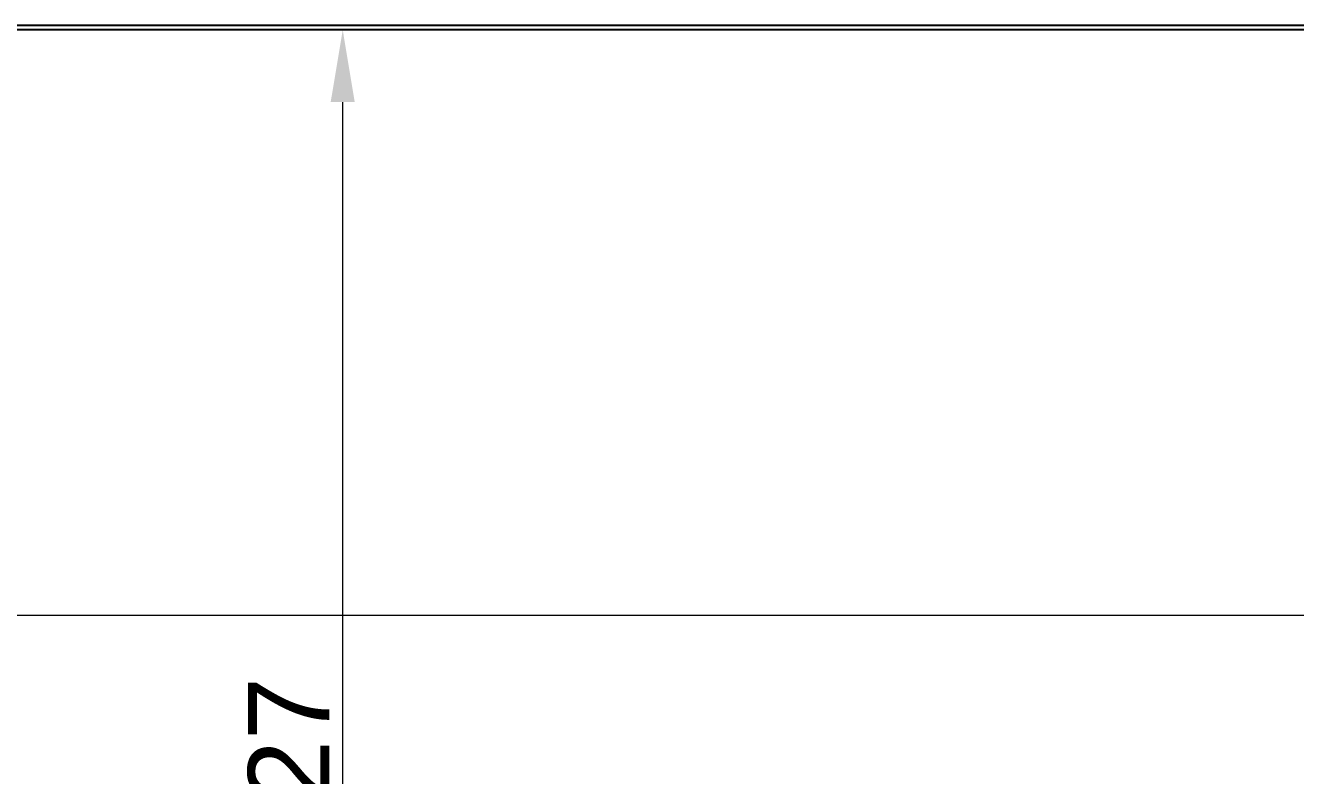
# Model space of a CAD drawing. Header units: centimetres. Extents: x 470464 to 524273, y 49611 to 59074.
# Drawn here: x 504880.5 to 505105.7, y 50392.1 to 50525.1 of the extents above; entities that cross this region are included whole.
import ezdxf

# ---------------------------------------------------------------- set-up
doc = ezdxf.new("R2010")
doc.units = ezdxf.units.CM
doc.header["$MEASUREMENT"] = 0
doc.layers.add('A-ANNO-REVC-01', color=1, linetype='Continuous', lineweight=15, true_color=0xff0000, plot=False)
doc.layers.add('vinç', color=7, linetype='Continuous')
doc.styles.add('BARIŞ BABUR-3', font='arial.ttf')
doc.dimstyles.new('AAA_A4 BVS STANDART', dxfattribs={"dimscale": 12, "dimtxt": 1.8, "dimasz": 1.6, "dimexe": 0.18, "dimexo": 0.0625, "dimgap": 0.09, "dimtad": 1, "dimtoh": 1, "dimdec": 0, "dimzin": 9, "dimdsep": 46, "dimtxsty": 'BARIŞ BABUR-3', "dimcen": 0.09, "dimclrd": 1, "dimclre": 1, "dimclrt": 2, "dimadec": 0, "dimazin": 0, "dimtfac": 1, "dimtdec": 0, "dimtofl": 0, "dimtmove": 0, "dimatfit": 3, "dimfxl": 1, "dimtolj": 1, "dimtzin": 0, "dimlwd": 9, "dimlwe": 9, "dimarcsym": 0})

# ---------------------------------------------------------------- blocks, each defined once
blk = doc.blocks.new('*D139')
at = {"layer": 'A-ANNO-REVC-01', "color": 1, "lineweight": 9, "transparency": 16777216}
for p, q in [((416786.46, 68765.86), (416786.46, 68639.11)), ((417986.46, 68765.86), (417986.46, 68639.11)), ((417973.66, 68640.55), (416799.26, 68640.55))]:
    blk.add_line(p, q, dxfattribs=at)
at = {"layer": 'A-ANNO-REVC-01', "color": 1, "transparency": 16777216}
for points in [[(416799.26, 68642.69), (416799.26, 68638.42), (416786.46, 68640.55)], [(417973.66, 68642.69), (417973.66, 68638.42), (417986.46, 68640.55)]]:
    blk.add_solid(points, dxfattribs=at)
at = {"layer": 'Defpoints', "color": 0, "transparency": 16777216}
for p in [(416786.46, 68766.36), (417986.46, 68766.36), (416786.46, 68640.55)]:
    blk.add_point(p, dxfattribs=at)
at = {"layer": 'A-ANNO-REVC-01', "color": 2, "transparency": 16777216, "insert": (417386.46, 68648.72), "char_height": 14.4, "attachment_point": 5, "style": 'BARIŞ BABUR-3'}
blk.add_mtext('\\A1;RAY AKSI : 1200', dxfattribs=at)
blk = doc.blocks.new('*D143')
at = {"layer": 'A-ANNO-REVC-01', "color": 1, "lineweight": 9, "transparency": 16777216}
for p, q in [((417614.64, 68744.36), (417619.76, 68744.36)), ((417618.32, 68329.96), (417618.32, 68731.56)), ((417613.99, 68317.16), (417619.76, 68317.16))]:
    blk.add_line(p, q, dxfattribs=at)
at = {"layer": 'A-ANNO-REVC-01', "color": 1, "transparency": 16777216}
for points in [[(417616.18, 68731.56), (417620.45, 68731.56), (417618.32, 68744.36)], [(417616.18, 68329.96), (417620.45, 68329.96), (417618.32, 68317.16)]]:
    blk.add_solid(points, dxfattribs=at)
at = {"layer": 'Defpoints', "color": 0, "transparency": 16777216}
for p in [(417614.14, 68744.36), (417618.32, 68744.36), (417613.49, 68317.16)]:
    blk.add_point(p, dxfattribs=at)
at = {"layer": 'A-ANNO-REVC-01', "color": 2, "transparency": 16777216, "insert": (417608.83, 68547.47), "char_height": 14.4, "attachment_point": 5, "rotation": 90, "style": 'BARIŞ BABUR-3'}
blk.add_mtext('\\A1;KÖPRÜ ALTI: 427', dxfattribs=at)
blk = doc.blocks.new('hfgdtnyrmuntyr')
at = {"layer": 'vinç', "color": 2}
for p, q in [((417929.16, 68149.16), (416843.76, 68149.16)), ((417929.38, 68148.36), (416843.54, 68148.36))]:
    blk.add_line(p, q, dxfattribs=at)
blk = doc.blocks.new('lkjşlkjkloıjljikşlklş')
at = {"layer": 'vinç', "color": 2}
blk.add_blockref('hfgdtnyrmuntyr', (0, 666), dxfattribs=at)
blk = doc.blocks.new('DHSETSRDJFDS')
at = {"layer": 'vinç', "color": 2}
blk.add_blockref('lkjşlkjkloıjljikşlklş', (0, -70), dxfattribs=at)
at = {"layer": 'A-ANNO-REVC-01', "color": 6}
dim = blk.add_linear_dim(base=(416786.46, 68640.55), p1=(417986.46, 68766.36), p2=(416786.46, 68766.36), text='RAY AKSI : <>', dimstyle='AAA_A4 BVS STANDART', override={"dimscale": 8}, dxfattribs=at)
dim.commit()
dim.dimension.update_dxf_attribs({"geometry": '*D139', "text_midpoint": (417386.46, 68648.72)})
dim = blk.add_linear_dim(base=(417618.32, 68744.36), p1=(417613.49, 68317.16), p2=(417614.14, 68744.36), angle=90, text='KÖPRÜ ALTI: <>', dimstyle='AAA_A4 BVS STANDART', override={"dimscale": 8}, dxfattribs=at)
dim.commit()
dim.dimension.update_dxf_attribs({"geometry": '*D143', "text_midpoint": (417618.32, 68547.47), "dimtype": 128})

msp = doc.modelspace()

# ---------------------------------------------------------------- block references
at = {"layer": 'vinç', "color": 0}
msp.add_blockref('DHSETSRDJFDS', (87318.43, -18220.05), dxfattribs=at)

doc.saveas('drawing.dxf')
